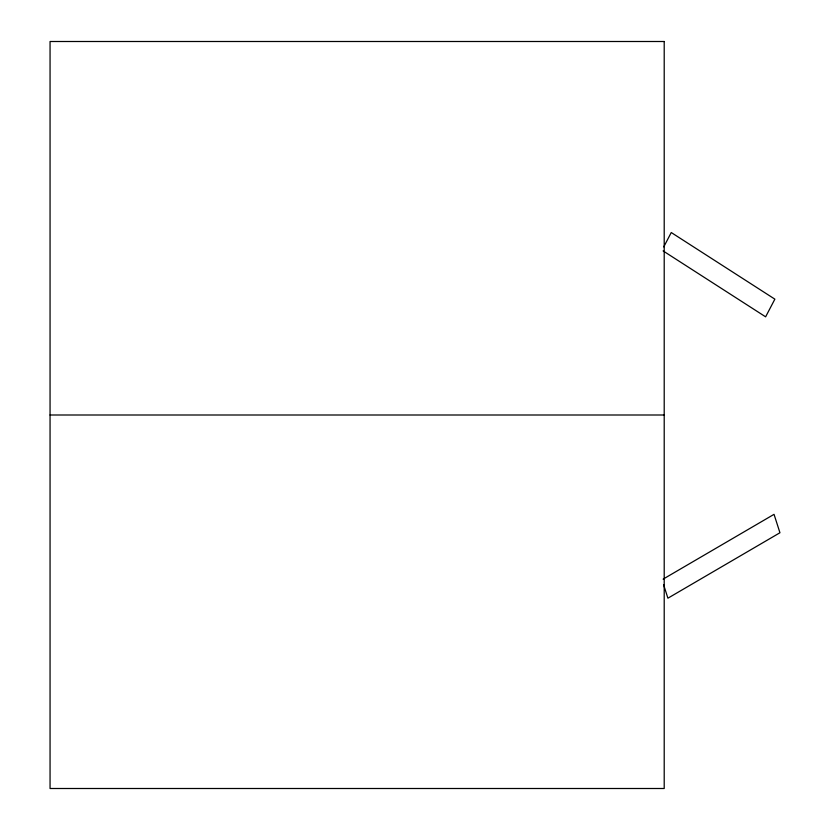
<?xml version="1.0" encoding="UTF-8"?>
<svg xmlns="http://www.w3.org/2000/svg" width="830" height="830" viewBox="0 0 830 830"><rect width="100%" height="100%" fill="white"/><g stroke="black" fill="none" stroke-linecap="round" stroke-linejoin="round"><path stroke-width="1.25" d="M663.751 246.904L671.252 232.535L774.867 299.153L765.623 316.832L663.108 250.919M663.118 579.133L774.037 514.341L779.941 532.746L667.911 598.191L663.585 584.693M50.059 415L664.208 415M664.208 41.5L50.059 41.5L50.059 788.5L664.208 788.5L664.208 41.5"/></g></svg>
